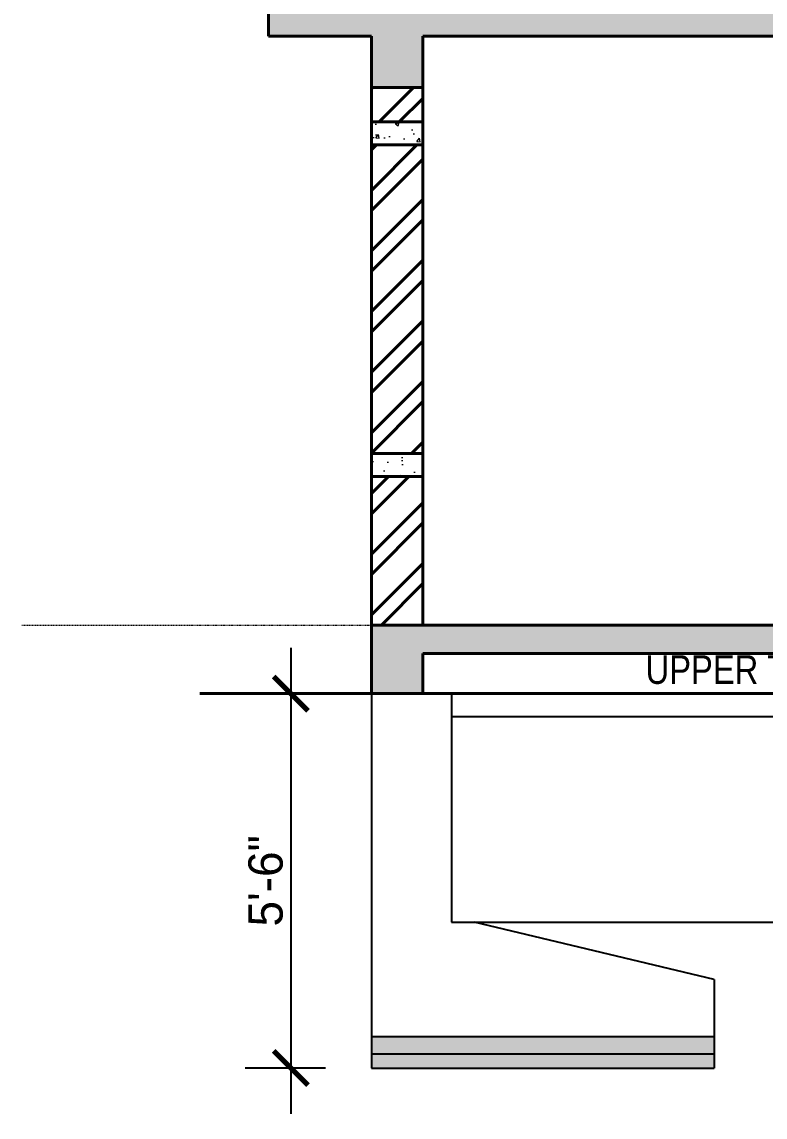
# Model space of a CAD drawing. Header units: inches. Extents: x 160056 to 168773, y -25300 to -22134.
# Drawn here: x 160854.1 to 160984.1, y -25067.7 to -24876.1 of the extents above; entities that cross this region are included whole.
import ezdxf

# ---------------------------------------------------------------- set-up
doc = ezdxf.new("R2010")
doc.units = ezdxf.units.IN
doc.header["$LTSCALE"] = 0.5
doc.header["$MEASUREMENT"] = 0
doc.header["$PDMODE"] = 66
doc.linetypes.add('CENTER', pattern=[2, 1.25, -0.25, 0.25, -0.25])
for name, color, linetype, lineweight in [('Annotate-Bold.w', 187, 'Continuous', 18), ('Annotations-Bold.w', 177, 'Continuous', 13), ('wall', 1, 'Continuous', 40)]:
    doc.layers.add(name, color=color, linetype=linetype, lineweight=lineweight)
doc.styles.add('ARCHITECTURE', font='stylu.ttf')
doc.styles.add('arial', font='arial.ttf')
doc.dimstyles.new('8 SCALE', dxfattribs={"dimscale": 0, "dimtxt": 6, "dimasz": 6, "dimexe": 8, "dimexo": 8, "dimgap": 1.25, "dimtad": 1, "dimdec": 0, "dimzin": 3, "dimdsep": 46, "dimlunit": 4, "dimtxsty": 'ARCHITECTURE', "dimblk": 'ARCHTICK', "dimcen": 8, "dimdle": 8, "dimclrd": 5, "dimclre": 5, "dimclrt": 7, "dimadec": 0, "dimazin": 0, "dimtfac": 0.75, "dimtdec": 0, "dimtix": 1, "dimtmove": 2, "dimatfit": 3, "dimldrblk": 'ARCHTICK', "dimfxl": 8, "dimfxlon": 1, "dimtolj": 1, "dimtzin": 0, "dimlwd": -1, "dimlwe": -1, "dimarcsym": 0})
pattern_1 = [(50, (5381.2006, -2646.63), (7.17260183, -0.62752135), [0.75, -8.25]), (355, (5381.2006, -2646.63), (-1.38751334, 7.52192134), [0.6, -6.6]), (100.4514, (5381.798, -2646.6824), (5.78509382, 6.89439542), [0.6374019, -7.01142112]), (46.1842, (5381.201, -2644.63), (10.6724105, -1.65519014), [1.125, -12.375]), (96.6356, (5382.09, -2644.768), (9.34662706, 9.7411787), [0.9561029, -10.51713]), (351.1842, (5381.201, -2644.63), (9.34661945, 9.741186), [0.9, -9.9]), (21, (5382.2006, -2645.13), (5.96907052, -4.0261889), [0.75, -8.25]), (326, (5382.2006, -2645.13), (2.43315332, 7.25150045), [0.6, -6.6]), (71.4514, (5382.698, -2645.4656), (8.4022263, 3.22530497), [0.6374019, -7.01142112]), (37.5, (5381.2006, -2646.63), (0.121598553, 3.32893854), [0, -6.52, 0, -6.7, 0, -6.625]), (7.5, (5381.2006, -2646.63), (2.630695374, 3.94411712), [0, -3.82, 0, -6.37, 0, -2.525]), (327.5, (5378.9706, -2646.63), (5.33822436, -0.225548717), [0, -2.5, 0, -7.8, 0, -10.35]), (317.5, (5377.9706, -2646.63), (5.8318617, 1.00104982), [0, -3.25, 0, -5.18, 0, -7.35])]
pattern_2 = [(45, (-6481.774, -2465.68), (-5.30330086, 5.30330086), []), (45, (-6478.238, -2465.68), (-5.30330086, 5.30330086), [])]
pattern_3 = [(50, (-6481.774, -2465.68), (7.17260183, -0.62752135), [0.75, -8.25]), (355, (-6481.774, -2465.68), (-1.38751334, 7.52192134), [0.6, -6.6]), (100.4514445, (-6481.176, -2465.7326), (5.78508847, 6.8943999), [0.63740192, -7.01142112]), (46.1842, (-6481.774, -2463.68), (10.6724133, -1.6551928), [1.125, -12.375]), (96.6356355, (-6480.884, -2463.818), (9.34661946, 9.741186), [0.9561034, -10.5171376]), (351.184164, (-6481.774, -2463.68), (9.34661945, 9.741186), [0.9, -9.9]), (21, (-6480.774, -2464.18), (5.96907052, -4.0261889), [0.75, -8.25]), (326, (-6480.774, -2464.18), (2.43315332, 7.25150045), [0.6, -6.6]), (71.4514447, (-6480.276, -2464.516), (8.40222377, 3.22531153), [0.6374019, -7.01142112]), (37.5, (-6481.7738, -2465.6803), (0.121598553, 3.32893854), [0, -6.52, 0, -6.7, 0, -6.625]), (7.5, (-6481.7738, -2465.6803), (2.630695374, 3.94411712), [0, -3.82, 0, -6.37, 0, -2.525]), (327.5, (-6484.0038, -2465.6803), (5.33822436, -0.225548717), [0, -2.5, 0, -7.8, 0, -10.35]), (317.5, (-6485.004, -2465.6803), (5.83186169, 1.00104982), [0, -3.25, 0, -5.18, 0, -7.35])]

# ---------------------------------------------------------------- blocks, each defined once
blk = doc.blocks.new('_ArchTick')
at = {"color": 0, "linetype": 'ByBlock', "const_width": 0.15}
blk.add_lwpolyline([(-0.5, -0.5), (0.5, 0.5)], dxfattribs=at)
blk = doc.blocks.new('*D1637')
at = {"color": 5, "ltscale": 0.5, "transparency": 16777216}
for p, q in [((160915.25, -25072.08), (160915.25, -25088.08)), ((160975.25, -25072.08), (160975.25, -25088.08)), ((160907.25, -25080.08), (160983.25, -25080.08))]:
    blk.add_line(p, q, dxfattribs=at)
at = {"layer": 'Defpoints', "color": 0, "ltscale": 0.5, "transparency": 16777216}
for p in [(160915.25, -25059.15), (160975.25, -25059.15), (160975.25, -25080.08)]:
    blk.add_point(p, dxfattribs=at)
at = {"color": 5, "ltscale": 0.5, "transparency": 16777216, "xscale": 6, "yscale": 6, "zscale": 6, "rotation": 180}
blk.add_blockref('_ArchTick', (160915.25, -25080.08), dxfattribs=at)
at = {"color": 5, "ltscale": 0.5, "transparency": 16777216, "xscale": 6, "yscale": 6, "zscale": 6}
blk.add_blockref('_ArchTick', (160975.25, -25080.08), dxfattribs=at)
at = {"color": 7, "ltscale": 0.5, "transparency": 16777216, "insert": (160945.25, -25075.68), "char_height": 6, "attachment_point": 5, "style": 'ARCHITECTURE'}
blk.add_mtext('\\A1;5\'-0"', dxfattribs=at)
blk = doc.blocks.new('*D1638')
at = {"color": 5, "ltscale": 0.5, "transparency": 16777216}
for p, q in [((160901.15, -24985.65), (160901.15, -25067.15)), ((160907.25, -24993.65), (160893.15, -24993.65)), ((160907.25, -25059.15), (160893.15, -25059.15))]:
    blk.add_line(p, q, dxfattribs=at)
at = {"layer": 'Defpoints', "color": 0, "ltscale": 0.5, "transparency": 16777216}
for p in [(160915.25, -24993.65), (160901.15, -25059.15), (160915.25, -25059.15)]:
    blk.add_point(p, dxfattribs=at)
at = {"color": 5, "ltscale": 0.5, "transparency": 16777216, "xscale": 6, "yscale": 6, "zscale": 6}
for p, rotation in [((160901.15, -24993.65), 90), ((160901.15, -25059.15), 270)]:
    blk.add_blockref('_ArchTick', p, dxfattribs=dict(at, rotation=rotation))
at = {"color": 7, "ltscale": 0.5, "transparency": 16777216, "insert": (160896.77, -25026.4), "char_height": 6, "attachment_point": 5, "rotation": 90, "style": 'ARCHITECTURE'}
blk.add_mtext('\\A1;5\'-6"', dxfattribs=at)

msp = doc.modelspace()

# ---------------------------------------------------------------- hatches: boundary and pattern name
at = {"layer": 'Annotations-Bold.w', "linetype": 'CENTER', "ltscale": 0.3}
h = msp.add_hatch(dxfattribs=at)
h.set_pattern_fill('AR-CONC', color=0, style=0)
h.set_pattern_definition(pattern_1)
h.paths.add_polyline_path([(160897.25, -24873.65), (160897.25, -24878.65), (160915.25, -24878.65), (160915.25, -24887.65), (160924.25, -24887.65), (160924.25, -24878.65), (161046.25, -24878.65), (161046.25, -24887.65), (161055.25, -24887.65), (161055.25, -24878.65), (161078.38, -24878.65), (161132.67, -24916.65), (161183.25, -24916.65), (161183.25, -24911.65), (161134.25, -24911.65), (161134.25, -24904.65), (161124.25, -24904.65), (161124.25, -24897.65), (161114.25, -24897.65), (161114.25, -24890.65), (161104.25, -24890.65), (161104.25, -24883.65), (161094.25, -24883.65), (161094.25, -24873.65)])
h = msp.add_hatch(dxfattribs=at)
h.set_pattern_fill('AR-CONC', color=0, style=0)
h.set_pattern_definition(pattern_3)
h.paths.add_polyline_path([(160915.25, -24893.65), (160915.25, -24897.65), (160924.25, -24897.65), (160924.25, -24893.65)])
h = msp.add_hatch(dxfattribs=at)
h.set_pattern_fill('AR-CONC', color=0, style=0)
h.set_pattern_definition(pattern_3)
h.paths.add_polyline_path([(160915.25, -24951.65), (160915.25, -24955.65), (160924.25, -24955.65), (160924.25, -24951.65)])
h = msp.add_hatch(dxfattribs=at)
h.set_pattern_fill('AR-CONC', color=0, style=0)
h.set_pattern_definition(pattern_1)
h.paths.add_polyline_path([(161046.25, -24986.65), (161046.25, -24993.65), (161055.25, -24993.65), (161055.25, -24986.65), (161174.25, -24986.65), (161174.25, -24993.65), (161183.25, -24993.65), (161183.25, -24981.65), (160915.25, -24981.65), (160915.25, -24993.65), (160924.25, -24993.65), (160924.25, -24986.65)])
h = msp.add_hatch(dxfattribs=at)
h.set_pattern_fill('AR-CONC', color=0, style=0)
h.set_pattern_definition(pattern_1)
h.paths.add_polyline_path([(161006.25, -25053.65), (161006.25, -25056.65), (161090.25, -25056.65), (161090.25, -25053.65)])
h.paths.add_polyline_path([(161123.25, -25053.65), (161123.25, -25056.65), (161183.25, -25056.65), (161183.25, -25053.65)])
h.paths.add_polyline_path([(160975.25, -25056.65), (160975.25, -25053.65), (160915.25, -25053.65), (160915.25, -25056.65)])
at = {"layer": 'wall'}
h = msp.add_hatch(dxfattribs=at)
h.set_pattern_fill('ANSI32', color=256, scale=20, style=0)
h.set_pattern_definition(pattern_2)
h.paths.add_polyline_path([(160924.25, -24893.65), (160924.25, -24887.65), (160915.25, -24887.65), (160915.25, -24893.65)])
h = msp.add_hatch(dxfattribs=at)
h.set_pattern_fill('ANSI32', color=256, scale=20, style=0)
h.set_pattern_definition(pattern_2)
h.paths.add_polyline_path([(160924.25, -24897.65), (160915.25, -24897.65), (160915.25, -24951.65), (160924.25, -24951.65)])
h = msp.add_hatch(dxfattribs=at)
h.set_pattern_fill('ANSI32', color=256, scale=20, style=0)
h.set_pattern_definition(pattern_2)
h.paths.add_polyline_path([(160915.25, -24981.65), (160924.25, -24981.65), (160924.25, -24955.65), (160915.25, -24955.65)])
h = msp.add_hatch(dxfattribs=at)
h.set_pattern_fill('AR-B816', color=256, scale=0.1, style=0)
h.set_pattern_definition([(0, (5381.2006, -2646.6301), (0, 0.8), []), (90, (5381.2006, -2646.6301), (-0.8, 0.8), [0.8, -0.8])])
h.paths.add_polyline_path([(160975.25, -25056.65), (160915.25, -25056.65), (160915.25, -25059.15), (160975.25, -25059.15)])
h.paths.add_polyline_path([(161090.25, -25056.65), (161006.25, -25056.65), (161006.25, -25059.15), (161090.25, -25059.15)])
h.paths.add_polyline_path([(161183.25, -25056.65), (161123.25, -25056.65), (161123.25, -25059.15), (161183.25, -25059.15)])

# ---------------------------------------------------------------- linework, layer by layer
at = {"ltscale": 0.5}
for p, q in [((160915.25, -24993.65), (160915.25, -25059.15)), ((160929.25, -24993.65), (160929.25, -25033.65)), ((160929.25, -24993.65), (161041.25, -24993.65)), ((160929.25, -24997.65), (161041.25, -24997.65)), ((160929.25, -25033.65), (160933.25, -25033.65)), ((160929.25, -25033.65), (161041.25, -25033.65)), ((160975.25, -25043.65), (160933.25, -25033.65)), ((160975.25, -25043.65), (160975.25, -25053.65)), ((160915.25, -25053.65), (160975.25, -25053.65)), ((160975.25, -25053.65), (160975.25, -25059.15)), ((160915.25, -25056.65), (160975.25, -25056.65)), ((160915.25, -25059.15), (160975.25, -25059.15)), ((160915.25, -25059.15), (160975.25, -25059.15))]:
    msp.add_line(p, q, dxfattribs=at)
at = {"layer": 'Annotate-Bold.w', "linetype": 'CENTER', "ltscale": 0.01}
msp.add_line((160854.11, -24981.65), (161242.87, -24981.65), dxfattribs=at)
at = {"layer": 'wall'}
for p, q in [((160897.25, -24878.65), (160897.25, -24873.65)), ((160897.25, -24878.65), (160915.25, -24878.65)), ((160915.25, -24993.65), (160915.25, -24878.65)), ((160924.25, -24878.65), (161046.25, -24878.65)), ((160924.25, -24981.65), (160924.25, -24878.65)), ((160924.25, -24879.65), (160924.25, -24878.65)), ((160915.25, -24887.65), (160924.25, -24887.65)), ((160915.25, -24981.65), (161183.25, -24981.65)), ((160924.25, -24986.65), (161046.25, -24986.65)), ((160924.25, -24993.65), (160924.25, -24986.65)), ((160885.25, -24993.65), (161214.77, -24993.65)), ((160914.86, -24993.65), (161183.25, -24993.65))]:
    msp.add_line(p, q, dxfattribs=at)
for points in [[(160924.25, -24897.65), (160915.25, -24897.65), (160915.25, -24893.65), (160924.25, -24893.65)], [(160924.25, -24955.65), (160915.25, -24955.65), (160915.25, -24951.65), (160924.25, -24951.65)]]:
    msp.add_lwpolyline(points, close=True, dxfattribs=at)

# ---------------------------------------------------------------- texts
at = {"layer": 'Annotate-Bold.w', "ltscale": 0.005, "insert": (160987.25, -24986.95), "char_height": 5, "width": 82.6277, "attachment_point": 2, "style": 'arial'}
msp.add_mtext('\\A1;{\\fArial Narrow|b0|i0|c0|p34;UPPER TIE BEAM}', dxfattribs=at)

# ---------------------------------------------------------------- dimensions: what is measured, and where the dimension line sits
at = {"ltscale": 0.5}
dim = msp.add_linear_dim(base=(160901.15092482, -25059.14669846), p1=(160915.24575999, -24993.64669846), p2=(160915.24575999, -25059.14669846), angle=90, dimstyle='8 SCALE', override={"dimscale": 1}, dxfattribs=at)
dim.commit()
dim.dimension.update_dxf_attribs({"geometry": '*D1638', "text_midpoint": (160896.77134942, -25026.39669846)})
dim = msp.add_linear_dim(base=(160975.25, -25080.08), p1=(160915.25, -25059.15), p2=(160975.25, -25059.15), dimstyle='8 SCALE', override={"dimscale": 1}, dxfattribs=at)
dim.commit()
dim.dimension.update_dxf_attribs({"geometry": '*D1637', "text_midpoint": (160945.25, -25075.68)})

doc.saveas('drawing.dxf')
